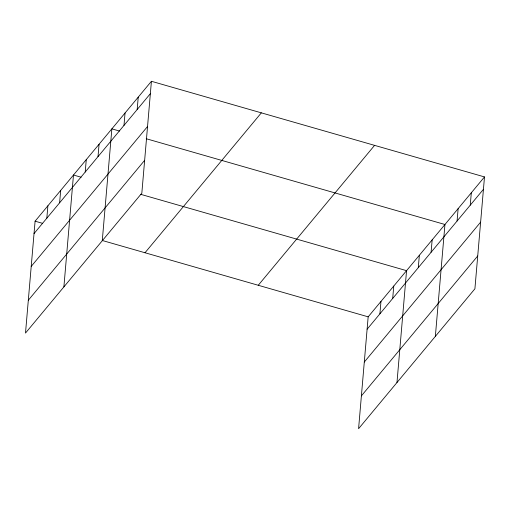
<?xml version="1.0" encoding="UTF-8"?>
<svg xmlns="http://www.w3.org/2000/svg" width="510" height="510" viewBox="0 0 510 510"><rect width="100%" height="100%" fill="white"/><g stroke="black" fill="none" stroke-linecap="round" stroke-linejoin="round"><path stroke-width="0.76" d="M151.419 81.288L35.094 221.193L25.5 333.075L141.831 193.162L151.419 81.288L484.5 176.925L474.906 288.807L358.581 428.712L368.169 316.837L484.5 176.925M46.824 218.184L47.889 205.804M59.619 202.795L60.684 190.415M63.89 286.9L73.478 175.026L81.115 177.219M85.215 172.017L86.273 159.636M98.009 156.627L99.074 144.247M102.274 240.733L111.868 128.858L119.499 131.051M123.987 125.383L125.052 112.997M137.177 109.522L138.236 97.142M379.905 313.828L380.97 301.448M392.7 298.439L393.765 286.059M396.971 382.545L406.559 270.663L140.652 194.316M418.296 267.654L419.354 255.274M431.09 252.265L432.155 239.885M435.355 336.37L444.95 224.496L146.217 138.72M457.068 221.021L458.133 208.641M470.252 205.167L471.317 192.786M34.03 233.58L150.361 93.668M31.212 266.411L147.543 126.499M28.318 300.237L144.642 160.331M145.006 252.756L261.337 112.85M258.258 285.275L374.582 145.369M367.111 329.218L483.442 189.306M364.293 362.049L480.624 222.143M361.392 395.881L477.723 255.969M35.094 221.193L42.725 223.386M102.261 240.484L368.169 316.837"/></g></svg>
